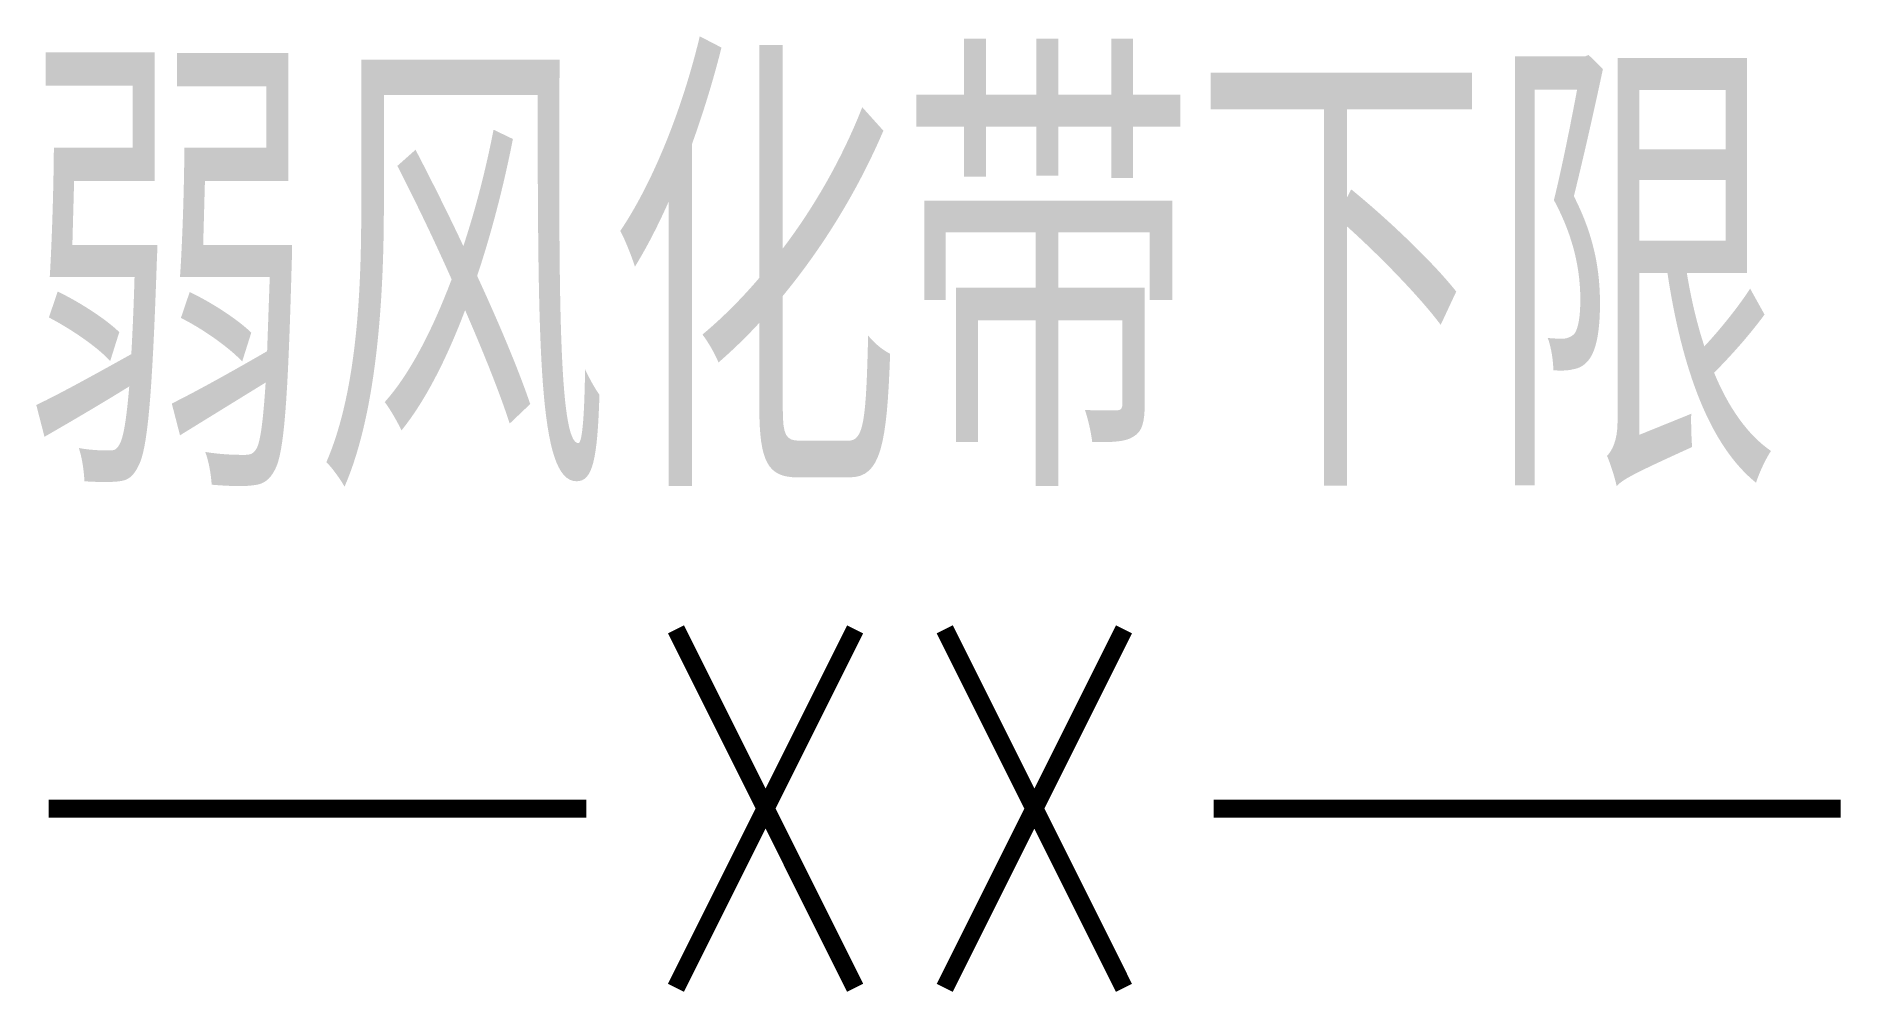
# Model space of a CAD drawing. Extents: x 2.7 to 12.9, y 1.5 to 6.9.
import ezdxf

# ---------------------------------------------------------------- set-up
doc = ezdxf.new("R2010")
doc.units = 0
doc.header["$MEASUREMENT"] = 0
doc.layers.get('0').update_dxf_attribs({"linetype": 'CONTINUOUS'})
doc.styles.add('LZ_FONTS_FS', font='hxm.ttf', dxfattribs={"width": 0.7})

msp = doc.modelspace()

# ---------------------------------------------------------------- linework, layer by layer
at = {"const_width": 0.1}
for points in [[(6.311, 1.576), (7.311, 3.576)], [(6.311, 3.576), (7.311, 1.576)], [(7.811, 3.576), (8.811, 1.576)], [(7.811, 1.576), (8.811, 3.576)], [(2.811, 2.576), (5.811, 2.576)], [(12.811, 2.576), (9.311, 2.576)]]:
    msp.add_lwpolyline(points, dxfattribs=at)

# ---------------------------------------------------------------- texts
at = {"style": 'LZ_FONTS_FS', "width": 0.6}
msp.add_text('弱风化带下限', height=2, dxfattribs=at).set_placement((2.658, 4.593))

doc.saveas('drawing.dxf')
